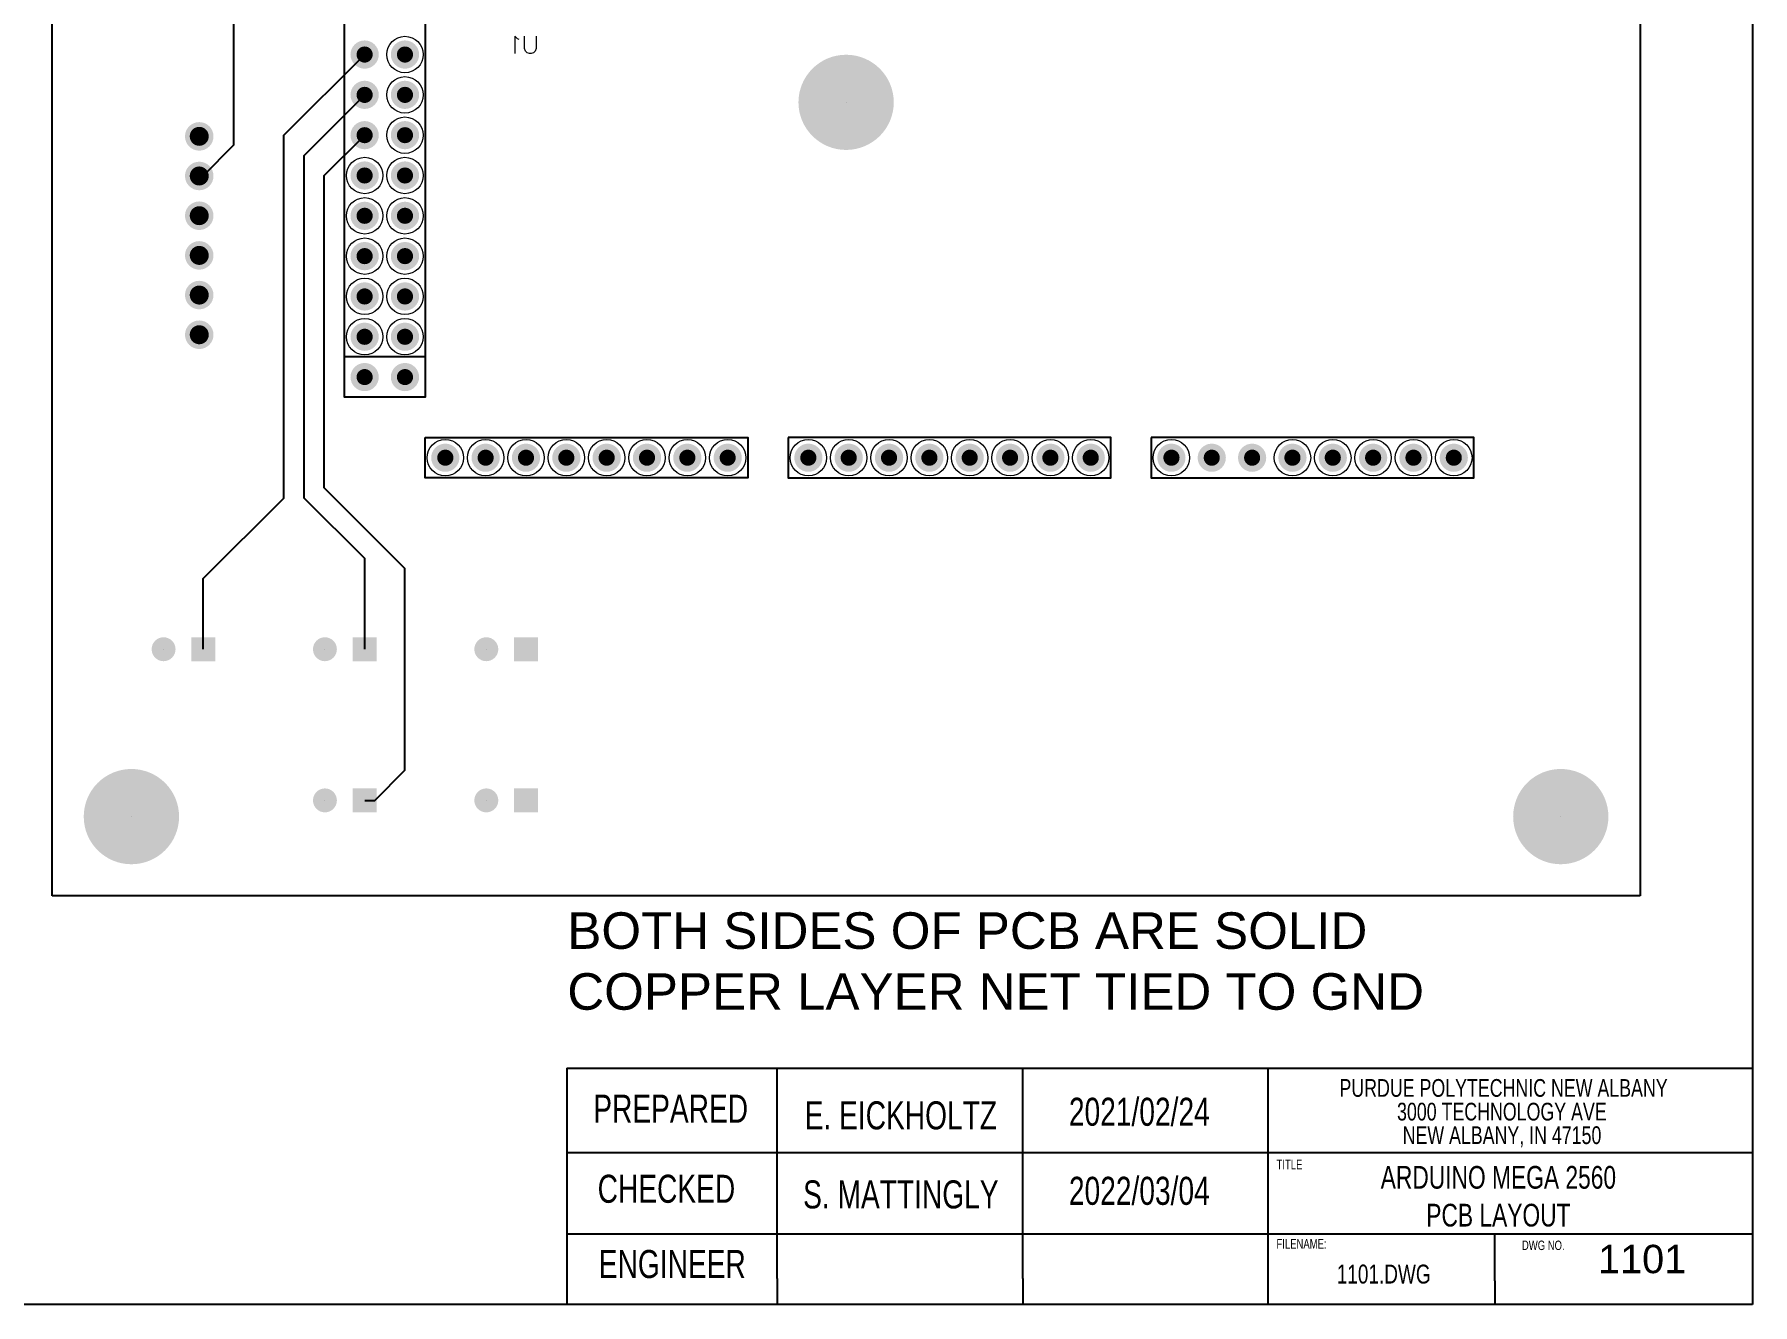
# Model space of a CAD drawing. Header units: inches. Extents: x 2.5 to 50.5, y 2.5 to 32.9.
# Drawn here: x 26.99 to 50.5, y 2.5 to 19.89 of the extents above; entities that cross this region are included whole.
import ezdxf

# ---------------------------------------------------------------- set-up
doc = ezdxf.new("R2010")
doc.units = ezdxf.units.IN
doc.header["$MEASUREMENT"] = 0
doc.layers.add('PDF4_Geometry', color=7, linetype='Continuous')
doc.layers.add('SLD-0', color=7, linetype='Continuous')
doc.layers.add('PDF4_Solid Fills', color=7, linetype='Continuous', true_color=0xbfbfbf)
doc.styles.add('SLDTEXTSTYLE0', font='TXT', dxfattribs={"width": 0.75})
doc.styles.get("Standard").update_dxf_attribs({"font": 'arial.ttf'})

# ---------------------------------------------------------------- blocks, each defined once
blk = doc.blocks.new('SW_NOTE_0_8')
at = {"layer": 'SLD-0', "color": 0, "char_height": 0.125, "attachment_point": 2, "style": 'SLDTEXTSTYLE0'}
for s, insert in [('PURDUE POLYTECHNIC NEW ALBANY', (1.434, 0.161)), ('3000 TECHNOLOGY AVE', (1.422, -0.006)), ('NEW ALBANY, IN 47150', (1.423, -0.172))]:
    blk.add_mtext(s, dxfattribs=dict(at, insert=insert))

msp = doc.modelspace()

# ---------------------------------------------------------------- hatches: boundary and pattern name
at = {"layer": 'PDF4_Solid Fills', "transparency": 33554559}
for points in [[(31.706, 19.611, 0.41369), (31.513, 19.804), (31.513, 19.804, 0.41369), (31.319, 19.611), (31.319, 19.611, 0.41369), (31.513, 19.417), (31.513, 19.417, 0.41369)], [(32.258, 19.611, 0.41369), (32.064, 19.804), (32.064, 19.804, 0.41369), (31.871, 19.611), (31.871, 19.611, 0.41369), (32.064, 19.417), (32.064, 19.417, 0.41369)], [(38.751, 18.957, 0.414021), (38.099, 19.608), (38.099, 19.608, 0.413824), (37.447, 18.957), (37.447, 18.957, 0.414021), (38.099, 18.305), (38.099, 18.305, 0.414219)], [(31.706, 19.059, 0.41369), (31.513, 19.252), (31.513, 19.252, 0.41369), (31.319, 19.059), (31.319, 19.059, 0.41369), (31.513, 18.866), (31.513, 18.866, 0.41369)], [(32.258, 19.059, 0.41369), (32.064, 19.252), (32.064, 19.252, 0.41369), (31.871, 19.059), (31.871, 19.059, 0.41369), (32.064, 18.866), (32.064, 18.866, 0.41369)], [(29.445, 18.491, 0.414706), (29.25, 18.686), (29.25, 18.686, 0.414706), (29.055, 18.491), (29.055, 18.491, 0.414706), (29.25, 18.295), (29.25, 18.295, 0.414706)], [(31.706, 18.507, 0.41369), (31.513, 18.7), (31.513, 18.7, 0.41369), (31.319, 18.507), (31.319, 18.507, 0.41369), (31.513, 18.314), (31.513, 18.314, 0.41369)], [(32.258, 18.507, 0.41369), (32.064, 18.7), (32.064, 18.7, 0.41369), (31.871, 18.507), (31.871, 18.507, 0.41369), (32.064, 18.314), (32.064, 18.314, 0.41369)], [(29.445, 17.948, 0.414706), (29.25, 18.144), (29.25, 18.144, 0.414706), (29.055, 17.948), (29.055, 17.948, 0.414706), (29.25, 17.753), (29.25, 17.753, 0.414706)], [(31.706, 17.955, 0.41369), (31.513, 18.148), (31.513, 18.148, 0.41369), (31.319, 17.955), (31.319, 17.955, 0.41369), (31.513, 17.762), (31.513, 17.762, 0.41369)], [(32.258, 17.955, 0.41369), (32.064, 18.148), (32.064, 18.148, 0.41369), (31.871, 17.955), (31.871, 17.955, 0.41369), (32.064, 17.762), (32.064, 17.762, 0.41369)], [(29.445, 17.405, 0.414706), (29.25, 17.6), (29.25, 17.6, 0.414706), (29.055, 17.405), (29.055, 17.405, 0.414706), (29.25, 17.209), (29.25, 17.209, 0.414706)], [(31.706, 17.403, 0.41369), (31.513, 17.596), (31.513, 17.596, 0.41369), (31.319, 17.403), (31.319, 17.403, 0.41369), (31.513, 17.21), (31.513, 17.21, 0.41369)], [(32.258, 17.403, 0.41369), (32.064, 17.596), (32.064, 17.596, 0.41369), (31.871, 17.403), (31.871, 17.403, 0.41369), (32.064, 17.21), (32.064, 17.21, 0.41369)], [(29.445, 16.861, 0.414706), (29.25, 17.057), (29.25, 17.057, 0.414706), (29.055, 16.861), (29.055, 16.861, 0.414706), (29.25, 16.666), (29.25, 16.666, 0.414706)], [(31.706, 16.851, 0.41369), (31.513, 17.045), (31.513, 17.045, 0.41369), (31.319, 16.851), (31.319, 16.851, 0.41369), (31.513, 16.658), (31.513, 16.658, 0.41369)], [(32.258, 16.851, 0.41369), (32.064, 17.045), (32.064, 17.045, 0.41369), (31.871, 16.851), (31.871, 16.851, 0.41369), (32.064, 16.658), (32.064, 16.658, 0.41369)], [(29.445, 16.319, 0.414706), (29.25, 16.514), (29.25, 16.514, 0.414706), (29.055, 16.319), (29.055, 16.319, 0.414706), (29.25, 16.123), (29.25, 16.123, 0.414706)], [(31.706, 16.3, 0.41369), (31.513, 16.493), (31.513, 16.493, 0.41369), (31.319, 16.3), (31.319, 16.3, 0.41369), (31.513, 16.106), (31.513, 16.106, 0.41369)], [(32.258, 16.3, 0.41369), (32.064, 16.493), (32.064, 16.493, 0.41369), (31.871, 16.3), (31.871, 16.3, 0.41369), (32.064, 16.106), (32.064, 16.106, 0.41369)], [(29.445, 15.775, 0.414706), (29.25, 15.971), (29.25, 15.971, 0.414706), (29.055, 15.775), (29.055, 15.775, 0.414706), (29.25, 15.58), (29.25, 15.58, 0.414706)], [(31.706, 15.748, 0.41369), (31.513, 15.941), (31.513, 15.941, 0.41369), (31.319, 15.748), (31.319, 15.748, 0.41369), (31.513, 15.555), (31.513, 15.555, 0.41369)], [(32.258, 15.748, 0.41369), (32.064, 15.941), (32.064, 15.941, 0.41369), (31.871, 15.748), (31.871, 15.748, 0.41369), (32.064, 15.555), (32.064, 15.555, 0.41369)], [(31.706, 15.196, 0.41369), (31.513, 15.389), (31.513, 15.389, 0.41369), (31.319, 15.196), (31.319, 15.196, 0.41369), (31.513, 15.003), (31.513, 15.003, 0.41369)], [(32.258, 15.196, 0.41369), (32.064, 15.389), (32.064, 15.389, 0.41369), (31.871, 15.196), (31.871, 15.196, 0.41369), (32.064, 15.003), (32.064, 15.003, 0.41369)], [(32.809, 14.092, 0.41369), (32.616, 14.285), (32.616, 14.285, 0.41369), (32.423, 14.092), (32.423, 14.092, 0.41369), (32.616, 13.899), (32.616, 13.899, 0.41369)], [(33.361, 14.092, 0.41369), (33.168, 14.285), (33.168, 14.285, 0.41369), (32.975, 14.092), (32.975, 14.092, 0.41369), (33.168, 13.899), (33.168, 13.899, 0.41369)], [(33.913, 14.092, 0.41369), (33.72, 14.285), (33.72, 14.285, 0.41369), (33.527, 14.092), (33.527, 14.092, 0.41369), (33.72, 13.899), (33.72, 13.899, 0.41369)], [(34.465, 14.092, 0.41369), (34.272, 14.285), (34.272, 14.285, 0.41369), (34.079, 14.092), (34.079, 14.092, 0.41369), (34.272, 13.899), (34.272, 13.899, 0.41369)], [(35.017, 14.092, 0.41369), (34.824, 14.285), (34.824, 14.285, 0.41369), (34.63, 14.092), (34.63, 14.092, 0.41369), (34.824, 13.899), (34.824, 13.899, 0.41369)], [(35.569, 14.092, 0.41369), (35.375, 14.285), (35.375, 14.285, 0.41369), (35.182, 14.092), (35.182, 14.092, 0.41369), (35.375, 13.899), (35.375, 13.899, 0.41369)], [(36.12, 14.092, 0.41369), (35.927, 14.285), (35.927, 14.285, 0.41369), (35.734, 14.092), (35.734, 14.092, 0.41369), (35.927, 13.899), (35.927, 13.899, 0.41369)], [(36.672, 14.092, 0.41369), (36.479, 14.285), (36.479, 14.285, 0.41369), (36.286, 14.092), (36.286, 14.092, 0.41369), (36.479, 13.899), (36.479, 13.899, 0.41369)], [(37.776, 14.092, 0.41369), (37.583, 14.285), (37.583, 14.285, 0.41369), (37.39, 14.092), (37.39, 14.092, 0.41369), (37.583, 13.899), (37.583, 13.899, 0.41369)], [(38.328, 14.092, 0.41369), (38.135, 14.285), (38.135, 14.285, 0.41369), (37.941, 14.092), (37.941, 14.092, 0.41369), (38.135, 13.899), (38.135, 13.899, 0.41369)], [(38.88, 14.092, 0.41369), (38.686, 14.285), (38.686, 14.285, 0.41369), (38.493, 14.092), (38.493, 14.092, 0.41369), (38.686, 13.899), (38.686, 13.899, 0.41369)], [(39.431, 14.092, 0.41369), (39.238, 14.285), (39.238, 14.285, 0.41369), (39.045, 14.092), (39.045, 14.092, 0.41369), (39.238, 13.899), (39.238, 13.899, 0.41369)], [(39.983, 14.092, 0.41369), (39.79, 14.285), (39.79, 14.285, 0.41369), (39.597, 14.092), (39.597, 14.092, 0.41369), (39.79, 13.899), (39.79, 13.899, 0.41369)], [(40.535, 14.092, 0.41369), (40.342, 14.285), (40.342, 14.285, 0.41369), (40.149, 14.092), (40.149, 14.092, 0.41369), (40.342, 13.899), (40.342, 13.899, 0.41369)], [(41.087, 14.092, 0.41369), (40.894, 14.285), (40.894, 14.285, 0.41369), (40.701, 14.092), (40.701, 14.092, 0.41369), (40.894, 13.899), (40.894, 13.899, 0.41369)], [(41.639, 14.092, 0.41369), (41.446, 14.285), (41.446, 14.285, 0.41369), (41.252, 14.092), (41.252, 14.092, 0.41369), (41.446, 13.899), (41.446, 13.899, 0.41369)], [(42.742, 14.092, 0.41369), (42.549, 14.285), (42.549, 14.285, 0.41369), (42.356, 14.092), (42.356, 14.092, 0.41369), (42.549, 13.899), (42.549, 13.899, 0.41369)], [(43.294, 14.092, 0.41369), (43.101, 14.285), (43.101, 14.285, 0.41369), (42.908, 14.092), (42.908, 14.092, 0.41369), (43.101, 13.899), (43.101, 13.899, 0.41369)], [(43.846, 14.092, 0.41369), (43.653, 14.285), (43.653, 14.285, 0.41369), (43.46, 14.092), (43.46, 14.092, 0.41369), (43.653, 13.899), (43.653, 13.899, 0.41369)], [(44.398, 14.092, 0.41369), (44.205, 14.285), (44.205, 14.285, 0.41369), (44.012, 14.092), (44.012, 14.092, 0.41369), (44.205, 13.899), (44.205, 13.899, 0.41369)], [(44.95, 14.092, 0.41369), (44.757, 14.285), (44.757, 14.285, 0.41369), (44.563, 14.092), (44.563, 14.092, 0.41369), (44.757, 13.899), (44.757, 13.899, 0.41369)], [(45.502, 14.092, 0.41369), (45.308, 14.285), (45.308, 14.285, 0.41369), (45.115, 14.092), (45.115, 14.092, 0.41369), (45.308, 13.899), (45.308, 13.899, 0.41369)], [(46.053, 14.092, 0.41369), (45.86, 14.285), (45.86, 14.285, 0.41369), (45.667, 14.092), (45.667, 14.092, 0.41369), (45.86, 13.899), (45.86, 13.899, 0.41369)], [(46.605, 14.092, 0.41369), (46.412, 14.285), (46.412, 14.285, 0.41369), (46.219, 14.092), (46.219, 14.092, 0.41369), (46.412, 13.899), (46.412, 13.899, 0.41369)], [(28.926, 11.471, 0.413551), (28.762, 11.635), (28.762, 11.635, 0.414518), (28.599, 11.471), (28.599, 11.471, 0.414518), (28.762, 11.307), (28.762, 11.307, 0.413551)], [(31.133, 11.471, 0.413551), (30.969, 11.635), (30.969, 11.635, 0.414518), (30.806, 11.471), (30.806, 11.471, 0.414518), (30.969, 11.307), (30.969, 11.307, 0.413551)], [(33.341, 11.471, 0.413551), (33.177, 11.635), (33.177, 11.635, 0.414518), (33.013, 11.471), (33.013, 11.471, 0.414518), (33.177, 11.307), (33.177, 11.307, 0.413551)], [(28.974, 9.18, 0.414462), (28.322, 9.832), (28.322, 9.832, 0.414265), (27.67, 9.18), (27.67, 9.18, 0.414021), (28.322, 8.528), (28.322, 8.528, 0.414219)], [(48.527, 9.18, 0.414462), (47.875, 9.832), (47.875, 9.832, 0.414706), (47.224, 9.18), (47.224, 9.18, 0.414462), (47.875, 8.528), (47.875, 8.528, 0.414219)], [(31.133, 9.402, 0.413551), (30.969, 9.566), (30.969, 9.566, 0.414518), (30.806, 9.402), (30.806, 9.402, 0.414518), (30.969, 9.238), (30.969, 9.238, 0.413551)], [(33.341, 9.402, 0.413551), (33.177, 9.566), (33.177, 9.566, 0.414518), (33.013, 9.402), (33.013, 9.402, 0.414518), (33.177, 9.238), (33.177, 9.238, 0.413551)]]:
    msp.add_hatch(color=256, dxfattribs=at).paths.add_polyline_path(points)
at = {"layer": 'PDF4_Solid Fills', "true_color": 0x212121, "transparency": 33554559}
for points in [[(31.623, 19.611, 0.416667), (31.513, 19.721), (31.513, 19.721, 0.416667), (31.402, 19.611), (31.402, 19.611, 0.416667), (31.513, 19.5), (31.513, 19.5, 0.416667)], [(32.175, 19.611, 0.416667), (32.064, 19.721), (32.064, 19.721, 0.416667), (31.954, 19.611), (31.954, 19.611, 0.416667), (32.064, 19.5), (32.064, 19.5, 0.416667)], [(31.623, 19.059, 0.416667), (31.513, 19.169), (31.513, 19.169, 0.416667), (31.402, 19.059), (31.402, 19.059, 0.416667), (31.513, 18.948), (31.513, 18.948, 0.416667)], [(32.175, 19.059, 0.416667), (32.064, 19.169), (32.064, 19.169, 0.416667), (31.954, 19.059), (31.954, 19.059, 0.416667), (32.064, 18.948), (32.064, 18.948, 0.416667)], [(29.38, 18.491, 0.414706), (29.25, 18.621), (29.25, 18.621, 0.414706), (29.12, 18.491), (29.12, 18.491, 0.414706), (29.25, 18.361), (29.25, 18.361, 0.414706)], [(31.623, 18.507, 0.416667), (31.513, 18.617), (31.513, 18.617, 0.416667), (31.402, 18.507), (31.402, 18.507, 0.416667), (31.513, 18.397), (31.513, 18.397, 0.416667)], [(32.175, 18.507, 0.416667), (32.064, 18.617), (32.064, 18.617, 0.416667), (31.954, 18.507), (31.954, 18.507, 0.416667), (32.064, 18.397), (32.064, 18.397, 0.416667)], [(29.38, 17.948, 0.414706), (29.25, 18.079), (29.25, 18.079, 0.414706), (29.12, 17.948), (29.12, 17.948, 0.414706), (29.25, 17.818), (29.25, 17.818, 0.414706)], [(31.623, 17.955, 0.416667), (31.513, 18.065), (31.513, 18.065, 0.416667), (31.402, 17.955), (31.402, 17.955, 0.416667), (31.513, 17.845), (31.513, 17.845, 0.416667)], [(32.175, 17.955, 0.416667), (32.064, 18.065), (32.064, 18.065, 0.416667), (31.954, 17.955), (31.954, 17.955, 0.416667), (32.064, 17.845), (32.064, 17.845, 0.416667)], [(29.38, 17.405, 0.414706), (29.25, 17.535), (29.25, 17.535, 0.414706), (29.12, 17.405), (29.12, 17.405, 0.414706), (29.25, 17.275), (29.25, 17.275, 0.414706)], [(31.623, 17.403, 0.416667), (31.513, 17.514), (31.513, 17.514, 0.416667), (31.402, 17.403), (31.402, 17.403, 0.416667), (31.513, 17.293), (31.513, 17.293, 0.416667)], [(32.175, 17.403, 0.416667), (32.064, 17.514), (32.064, 17.514, 0.416667), (31.954, 17.403), (31.954, 17.403, 0.416667), (32.064, 17.293), (32.064, 17.293, 0.416667)], [(29.38, 16.861, 0.414706), (29.25, 16.992), (29.25, 16.992, 0.414706), (29.12, 16.861), (29.12, 16.861, 0.414706), (29.25, 16.731), (29.25, 16.731, 0.414706)], [(31.623, 16.851, 0.416667), (31.513, 16.962), (31.513, 16.962, 0.416667), (31.402, 16.851), (31.402, 16.851, 0.416667), (31.513, 16.741), (31.513, 16.741, 0.416667)], [(32.175, 16.851, 0.416667), (32.064, 16.962), (32.064, 16.962, 0.416667), (31.954, 16.851), (31.954, 16.851, 0.416667), (32.064, 16.741), (32.064, 16.741, 0.416667)], [(29.38, 16.319, 0.414706), (29.25, 16.449), (29.25, 16.449, 0.414706), (29.12, 16.319), (29.12, 16.319, 0.414706), (29.25, 16.188), (29.25, 16.188, 0.414706)], [(31.623, 16.3, 0.416667), (31.513, 16.41), (31.513, 16.41, 0.416667), (31.402, 16.3), (31.402, 16.3, 0.416667), (31.513, 16.189), (31.513, 16.189, 0.416667)], [(32.175, 16.3, 0.416667), (32.064, 16.41), (32.064, 16.41, 0.416667), (31.954, 16.3), (31.954, 16.3, 0.416667), (32.064, 16.189), (32.064, 16.189, 0.416667)], [(29.38, 15.775, 0.414706), (29.25, 15.906), (29.25, 15.906, 0.414706), (29.12, 15.775), (29.12, 15.775, 0.414706), (29.25, 15.645), (29.25, 15.645, 0.414706)], [(31.623, 15.748, 0.416667), (31.513, 15.858), (31.513, 15.858, 0.416667), (31.402, 15.748), (31.402, 15.748, 0.416667), (31.513, 15.637), (31.513, 15.637, 0.416667)], [(32.175, 15.748, 0.416667), (32.064, 15.858), (32.064, 15.858, 0.416667), (31.954, 15.748), (31.954, 15.748, 0.416667), (32.064, 15.637), (32.064, 15.637, 0.416667)], [(31.623, 15.196, 0.416667), (31.513, 15.306), (31.513, 15.306, 0.416667), (31.402, 15.196), (31.402, 15.196, 0.416667), (31.513, 15.086), (31.513, 15.086, 0.416667)], [(32.175, 15.196, 0.416667), (32.064, 15.306), (32.064, 15.306, 0.416667), (31.954, 15.196), (31.954, 15.196, 0.416667), (32.064, 15.086), (32.064, 15.086, 0.416667)], [(32.727, 14.092, 0.416667), (32.616, 14.203), (32.616, 14.203, 0.416667), (32.506, 14.092), (32.506, 14.092, 0.416667), (32.616, 13.982), (32.616, 13.982, 0.416667)], [(33.278, 14.092, 0.416667), (33.168, 14.203), (33.168, 14.203, 0.416667), (33.058, 14.092), (33.058, 14.092, 0.416667), (33.168, 13.982), (33.168, 13.982, 0.416667)], [(33.83, 14.092, 0.416667), (33.72, 14.203), (33.72, 14.203, 0.416667), (33.61, 14.092), (33.61, 14.092, 0.416667), (33.72, 13.982), (33.72, 13.982, 0.416667)], [(34.382, 14.092, 0.416667), (34.272, 14.203), (34.272, 14.203, 0.416667), (34.161, 14.092), (34.161, 14.092, 0.416667), (34.272, 13.982), (34.272, 13.982, 0.416667)], [(34.934, 14.092, 0.416667), (34.824, 14.203), (34.824, 14.203, 0.416667), (34.713, 14.092), (34.713, 14.092, 0.416667), (34.824, 13.982), (34.824, 13.982, 0.416667)], [(35.486, 14.092, 0.416667), (35.375, 14.203), (35.375, 14.203, 0.416667), (35.265, 14.092), (35.265, 14.092, 0.416667), (35.375, 13.982), (35.375, 13.982, 0.416667)], [(36.038, 14.092, 0.416667), (35.927, 14.203), (35.927, 14.203, 0.416667), (35.817, 14.092), (35.817, 14.092, 0.416667), (35.927, 13.982), (35.927, 13.982, 0.416667)], [(36.589, 14.092, 0.416667), (36.479, 14.203), (36.479, 14.203, 0.416667), (36.369, 14.092), (36.369, 14.092, 0.416667), (36.479, 13.982), (36.479, 13.982, 0.416667)], [(37.693, 14.092, 0.416667), (37.583, 14.203), (37.583, 14.203, 0.416667), (37.472, 14.092), (37.472, 14.092, 0.416667), (37.583, 13.982), (37.583, 13.982, 0.416667)], [(38.245, 14.092, 0.416667), (38.135, 14.203), (38.135, 14.203, 0.416667), (38.024, 14.092), (38.024, 14.092, 0.416667), (38.135, 13.982), (38.135, 13.982, 0.416667)], [(38.797, 14.092, 0.416667), (38.686, 14.203), (38.686, 14.203, 0.416667), (38.576, 14.092), (38.576, 14.092, 0.416667), (38.686, 13.982), (38.686, 13.982, 0.416667)], [(39.349, 14.092, 0.416667), (39.238, 14.203), (39.238, 14.203, 0.416667), (39.128, 14.092), (39.128, 14.092, 0.416667), (39.238, 13.982), (39.238, 13.982, 0.416667)], [(39.9, 14.092, 0.416667), (39.79, 14.203), (39.79, 14.203, 0.416667), (39.68, 14.092), (39.68, 14.092, 0.416667), (39.79, 13.982), (39.79, 13.982, 0.416667)], [(40.452, 14.092, 0.416667), (40.342, 14.203), (40.342, 14.203, 0.416667), (40.232, 14.092), (40.232, 14.092, 0.416667), (40.342, 13.982), (40.342, 13.982, 0.416667)], [(41.004, 14.092, 0.416667), (40.894, 14.203), (40.894, 14.203, 0.416667), (40.783, 14.092), (40.783, 14.092, 0.416667), (40.894, 13.982), (40.894, 13.982, 0.416667)], [(41.556, 14.092, 0.416667), (41.446, 14.203), (41.446, 14.203, 0.416667), (41.335, 14.092), (41.335, 14.092, 0.416667), (41.446, 13.982), (41.446, 13.982, 0.416667)], [(42.66, 14.092, 0.416667), (42.549, 14.203), (42.549, 14.203, 0.416667), (42.439, 14.092), (42.439, 14.092, 0.416667), (42.549, 13.982), (42.549, 13.982, 0.416667)], [(43.211, 14.092, 0.416667), (43.101, 14.203), (43.101, 14.203, 0.416667), (42.991, 14.092), (42.991, 14.092, 0.416667), (43.101, 13.982), (43.101, 13.982, 0.416667)], [(43.763, 14.092, 0.416667), (43.653, 14.203), (43.653, 14.203, 0.416667), (43.543, 14.092), (43.543, 14.092, 0.416667), (43.653, 13.982), (43.653, 13.982, 0.416667)], [(44.315, 14.092, 0.416667), (44.205, 14.203), (44.205, 14.203, 0.416667), (44.094, 14.092), (44.094, 14.092, 0.416667), (44.205, 13.982), (44.205, 13.982, 0.416667)], [(44.867, 14.092, 0.416667), (44.757, 14.203), (44.757, 14.203, 0.416667), (44.646, 14.092), (44.646, 14.092, 0.416667), (44.757, 13.982), (44.757, 13.982, 0.416667)], [(45.419, 14.092, 0.416667), (45.308, 14.203), (45.308, 14.203, 0.416667), (45.198, 14.092), (45.198, 14.092, 0.416667), (45.308, 13.982), (45.308, 13.982, 0.416667)], [(45.971, 14.092, 0.416667), (45.86, 14.203), (45.86, 14.203, 0.416667), (45.75, 14.092), (45.75, 14.092, 0.416667), (45.86, 13.982), (45.86, 13.982, 0.416667)], [(46.522, 14.092, 0.416667), (46.412, 14.203), (46.412, 14.203, 0.416667), (46.302, 14.092), (46.302, 14.092, 0.416667), (46.412, 13.982), (46.412, 13.982, 0.416667)]]:
    msp.add_hatch(color=250, dxfattribs=at).paths.add_polyline_path(points)

# ---------------------------------------------------------------- linework, layer by layer
for p, q in [((50.5, 32.5), (50.5, 2.5)), ((34.278, 5.735), (34.278, 2.5)), ((40.638, 5.735), (50.5, 5.735)), ((37.156, 2.857), (37.156, 2.5)), ((40.515, 2.857), (40.515, 2.5)), ((46.972, 2.824), (46.972, 2.5)), ((50.5, 2.5), (2.5, 2.5)), ((50.5, 2.5), (50.5, 2.5))]:
    msp.add_line(p, q)
at = {"layer": 'PDF4_Geometry', "color": 6, "lineweight": 25}
for p, q in [((27.236, 8.094), (27.236, 29.82)), ((48.962, 29.82), (48.962, 8.094)), ((48.962, 8.094), (27.236, 8.094))]:
    msp.add_line(p, q, dxfattribs=at)
at = {"layer": 'PDF4_Geometry', "color": 5, "lineweight": 25}
for points in [[(43.377, 28.44), (42.273, 27.336), (34.686, 27.336), (32.478, 25.129), (30.133, 25.129), (29.719, 24.715), (29.719, 18.369), (29.298, 17.948), (29.25, 17.948)], [(29.305, 11.471), (29.305, 12.437), (30.409, 13.54), (30.409, 18.507), (31.513, 19.611)], [(31.513, 11.471), (31.513, 12.713), (30.685, 13.54), (30.685, 18.231), (31.513, 19.059)], [(31.513, 9.402), (31.651, 9.402), (32.064, 9.816), (32.064, 12.575), (30.961, 13.678), (30.961, 17.955), (31.513, 18.507)]]:
    msp.add_lwpolyline(points, dxfattribs=at)
at = {"layer": 'PDF4_Geometry', "color": 72, "lineweight": 25, "true_color": 0x66cc33}
for points in [[(32.34, 24.853), (32.34, 14.92), (31.237, 14.92), (31.237, 24.853)], [(37.307, 14.368), (37.307, 13.816), (41.722, 13.816), (41.722, 14.368)], [(42.273, 14.368), (42.273, 13.816), (46.688, 13.816), (46.688, 14.368)]]:
    msp.add_lwpolyline(points, close=True, dxfattribs=at)
at = {"layer": 'PDF4_Geometry', "color": 72, "lineweight": 15, "true_color": 0x66cc33}
for points in [[(33.625, 19.816), (33.603, 19.827), (33.569, 19.861), (33.569, 19.624)], [(33.858, 19.861), (33.858, 19.692), (33.847, 19.658), (33.824, 19.635), (33.79, 19.624), (33.768, 19.624), (33.734, 19.635), (33.711, 19.658), (33.7, 19.692), (33.7, 19.861)]]:
    msp.add_lwpolyline(points, dxfattribs=at)
at = {"layer": 'PDF4_Geometry', "color": 250, "lineweight": 211, "true_color": 0x212121}
for points in [[(38.099, 18.957), (38.099, 18.957)], [(28.322, 9.18), (28.322, 9.18)], [(47.875, 9.18), (47.875, 9.18)]]:
    msp.add_lwpolyline(points, dxfattribs=at)
at = {"layer": 'PDF4_Geometry', "color": 72, "lineweight": 25, "true_color": 0x66cc33}
for points in [[(32.34, 15.472), (31.237, 15.472)], [(32.34, 14.368), (36.755, 14.368), (36.755, 13.816), (32.34, 13.816), (32.34, 14.368)]]:
    msp.add_lwpolyline(points, dxfattribs=at)
at = {"layer": 'PDF4_Geometry', "color": 250, "lineweight": 100, "true_color": 0x212121}
for points in [[(28.762, 11.471), (28.762, 11.471)], [(30.969, 11.471), (30.969, 11.471)], [(33.177, 11.471), (33.177, 11.471)], [(30.969, 9.402), (30.969, 9.402)], [(33.177, 9.402), (33.177, 9.402)]]:
    msp.add_lwpolyline(points, dxfattribs=at)
at = {"layer": 'PDF4_Geometry', "lineweight": 5}
for centre in [(32.064, 19.611), (32.064, 19.059), (32.064, 18.507), (31.513, 17.955), (32.064, 17.955), (31.513, 17.403), (32.064, 17.403), (31.513, 16.851), (32.064, 16.851), (31.513, 16.3), (32.064, 16.3), (31.513, 15.748), (32.064, 15.748), (32.616, 14.092), (33.168, 14.092), (33.72, 14.092), (34.272, 14.092), (34.824, 14.092), (35.375, 14.092), (35.927, 14.092), (36.479, 14.092), (37.583, 14.092), (38.135, 14.092), (38.686, 14.092), (39.238, 14.092), (39.79, 14.092), (40.342, 14.092), (40.894, 14.092), (41.446, 14.092), (42.549, 14.092), (44.205, 14.092), (44.757, 14.092), (45.308, 14.092), (45.86, 14.092), (46.412, 14.092)]:
    msp.add_circle(centre, 0.249, dxfattribs=at)
at = {"layer": 'PDF4_Solid Fills', "lineweight": 100, "transparency": 33554559}
for points in [[(29.141, 11.635), (29.469, 11.635), (29.141, 11.307), (29.469, 11.307)], [(31.349, 11.635), (31.676, 11.635), (31.349, 11.307), (31.676, 11.307)], [(33.556, 11.635), (33.884, 11.635), (33.556, 11.307), (33.884, 11.307)], [(31.349, 9.565), (31.676, 9.565), (31.349, 9.238), (31.676, 9.238)], [(33.556, 9.565), (33.884, 9.565), (33.556, 9.238), (33.884, 9.238)]]:
    msp.add_solid(points, dxfattribs=at)
at = {"layer": 'SLD-0', "color": 7, "linetype": 'Continuous', "lineweight": 25}
for p, q in [((34.278, 5.735), (43.874, 5.735)), ((37.156, 2.857), (37.156, 5.735)), ((40.515, 2.857), (40.515, 5.735)), ((43.874, 2.5), (43.874, 5.735)), ((34.278, 4.581), (50.5, 4.581)), ((34.278, 3.471), (50.5, 3.471)), ((46.972, 2.824), (46.972, 3.471))]:
    msp.add_line(p, q, dxfattribs=at)

# ---------------------------------------------------------------- block references
at = {"layer": 'SLD-0', "xscale": 1.941207928188159, "yscale": 1.941207928188159, "zscale": 1.552966342550527}
msp.add_blockref('SW_NOTE_0_8', (44.309, 5.275), dxfattribs=at)

# ---------------------------------------------------------------- texts
at = {"attachment_point": 1}
for s, width, gutter_width, insert, char_height in [('BOTH SIDES OF PCB ARE SOLID COPPER LAYER NET TIED TO GND', 11.87305, 2.5, (34.285, 7.87), 0.5), ('1101', 1.89499, 0.625, (48.385, 3.319), 0.3882)]:
    msp.add_mtext_dynamic_manual_height_columns(s, width=width, gutter_width=gutter_width, heights=[0], dxfattribs=dict(at, insert=insert, char_height=char_height))
at = {"layer": 'SLD-0', "style": 'SLDTEXTSTYLE0'}
for s, insert, char_height, attachment_point in [('PREPARED', (35.699, 5.374), 0.3838, 2), ('TITLE', (44.164, 4.483), 0.1294, 2), ('CHECKED', (35.641, 4.278), 0.3838, 2), ('ARDUINO MEGA 2560 \\PPCB LAYOUT', (47.022, 4.398), 0.31059, 2), ('FILENAME:', (44.329, 3.397), 0.1294, 2), ('DWG NO.', (47.344, 3.377), 0.1294, 1), ('ENGINEER', (35.721, 3.248), 0.3838, 2)]:
    msp.add_mtext(s, dxfattribs=dict(at, insert=insert, char_height=char_height, attachment_point=attachment_point))
at = {"layer": 'SLD-0', "attachment_point": 2, "style": 'SLDTEXTSTYLE0'}
for s, insert, char_height, width in [('E. EICKHOLTZ', (38.848, 5.283), 0.38384, 3.43191), ('2021/02/24', (42.11, 5.332), 0.3838, 2.44698), ('2022/03/04', (42.11, 4.25), 0.3838, 2.44698), ('S. MATTINGLY', (38.848, 4.201), 0.38384, 3.43191), ('1101.DWG', (45.453, 3.048), 0.2588, 1.13237)]:
    msp.add_mtext(s, dxfattribs=dict(at, insert=insert, char_height=char_height, width=width))

doc.saveas('drawing.dxf')
